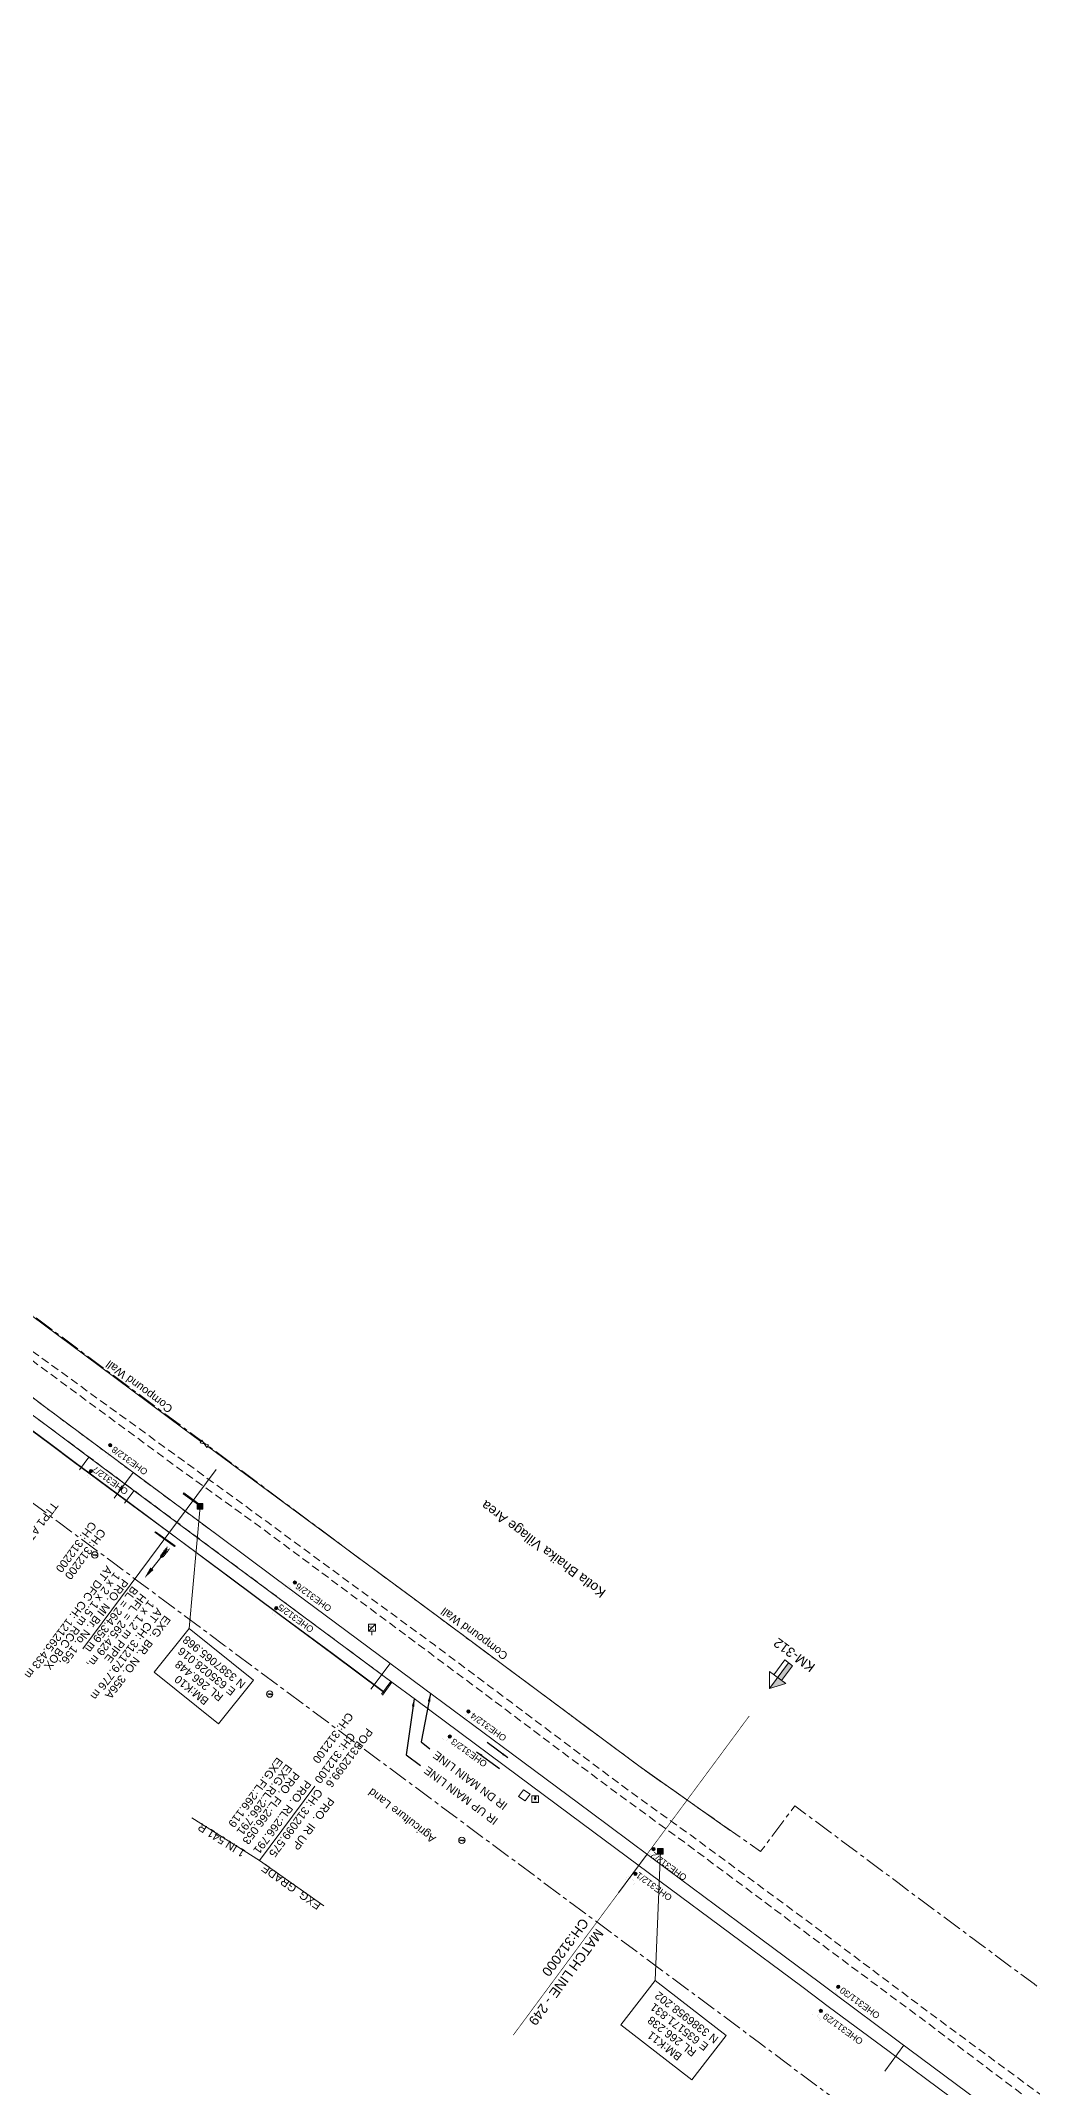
# Model space of a CAD drawing. Header units: metres. Extents: x 628572 to 650094, y 3375792 to 3391117.
# Drawn here: x 634978 to 635288, y 3386885 to 3387524 of the extents above; entities that cross this region are included whole.
import ezdxf
from ezdxf.enums import TextEntityAlignment as Align

# ---------------------------------------------------------------- set-up
doc = ezdxf.new("R2010")
doc.units = ezdxf.units.M
doc.header["$MEASUREMENT"] = 0
for name, pattern in [('CENTER', [2, 1.25, -0.25, 0.25, -0.25]), ('DASHED', [0.75, 0.5, -0.25]), ('PHANTOM2', [1.25, 0.625, -0.125, 0.125, -0.125, 0.125, -0.125])]:
    doc.linetypes.add(name, pattern=pattern)
for name, color, linetype, lineweight in [('Bench_Mark', 7, 'Continuous', 0), ('BRIDGE DETAILS PLAN', 7, 'Continuous', 0), ('Compound Wall', 251, 'Continuous', 0), ('Culvert Parapet', 7, 'Continuous', 0), ('DFCC BOUNDARY', 6, 'CENTER', 0), ('Electric Pole', 251, 'Continuous', 0), ('Existing Chainage', 7, 'Continuous', 0), ('Existing IR Track', 143, 'Continuous', 0), ('Existing Railway Boundary', 7, 'CENTER', 0), ('flow direction', 7, 'Continuous', 0), ('Gate', 251, 'Continuous', 0), ('GIDN', 8, 'Continuous', 0), ('Grade Indicator', 8, 'Continuous', 0), ('KM STONE', 7, 'Continuous', 0), ('MATCH LINE', 7, 'Continuous', 0), ('OHE MAST', 8, 'Continuous', 0), ('PROPOSED DFCC TOE LINE', 239, 'Continuous', 0), ('PROPOSED DFCC TOE SLOPES', 239, 'Continuous', 0), ('PROPOSED FORMATION LINE - PLAN', 187, 'Continuous', 0), ('River Text', 5, 'Continuous', 0), ('Side Details', 251, 'Continuous', 0), ('Subroad Edge', 34, 'Continuous', 0), ('Text', 251, 'Continuous', 0), ('TOPOSTYLEREMARK', 251, 'Continuous', 0), ('Trolley Stand', 251, 'Continuous', 0), ('WL', 7, 'Continuous', 0)]:
    doc.layers.add(name, color=color, linetype=linetype, lineweight=lineweight)
for name, color, linetype in [('Cut & Conn', 190, 'Continuous'), ('Cut & Conn curves up', 192, 'Continuous'), ('cut conn grades dn', 192, 'Continuous'), ('cut conn grades up', 192, 'Continuous'), ('IR PROPOSALS', 190, 'Continuous')]:
    doc.layers.add(name, color=color, linetype=linetype)
doc.styles.add('CUT-FILL', font='cut-fill.shx', dxfattribs={"height": 2})
doc.styles.get("Standard").update_dxf_attribs({"font": 'arial.ttf'})
doc.styles.add('Style-Arial', font='arial.ttf')
doc.dimstyles.new('ISO-25', dxfattribs={"dimtxt": 2.5, "dimasz": 2.5, "dimexe": 1.25, "dimexo": 0.625, "dimtad": 1, "dimtxsty": 'Standard', "dimcen": 2.5, "dimadec": 0, "dimazin": 0, "dimtfac": 1, "dimtmove": 0, "dimatfit": 3, "dimfxl": 1, "dimarcsym": 0})

# ---------------------------------------------------------------- blocks, each defined once
blk = doc.blocks.new('GT')
at = {"layer": 'Gate'}
for p, q in [((-0.5, -0.5), (-0.5, 0.5)), ((-0.5, 0.5), (0.5, -0.5)), ((0.5, 0.5), (0.5, -0.5))]:
    blk.add_line(p, q, dxfattribs=at)
at = {"layer": 'Gate', "flags": 128}
blk.add_lwpolyline([(0.5, 0.5), (-0.5, -0.5)], dxfattribs=at)
blk = doc.blocks.new('EP')
blk.add_hatch(color=8).paths.add_polyline_path([(0.31, -0.24), (0.31, 0), (-0.31, -0.19), (-0.31, 0.07), (-0.93, -0.01), (-0.21, 0.16), (-0.21, -0.05), (0.43, 0.15), (0.41, -0.1), (0.94, -0.01)])
at = {"color": 8}
for p, q in [((-0.93, -0.01), (-0.21, 0.16)), ((-0.31, 0.07), (-0.93, -0.01)), ((-0.31, -0.19), (-0.31, 0.07)), ((0.31, 0), (-0.31, -0.19)), ((-0.21, 0.16), (-0.21, -0.05)), ((-0.21, -0.05), (0.43, 0.15)), ((0.31, -0.24), (0.31, 0)), ((0.43, 0.15), (0.41, -0.1)), ((0.94, -0.01), (0.31, -0.24)), ((0.41, -0.1), (0.94, -0.01))]:
    blk.add_line(p, q, dxfattribs=at)
blk.add_circle((0, 0), 1, dxfattribs=at)
blk = doc.blocks.new('3200D')
at = {"layer": 'GIDN'}
blk.add_hatch(color=256, dxfattribs=at).paths.add_polyline_path([(0, 0), (-0.31, 0.52), (-0.16, 0.52), (-0.16, 1.15), (0.14, 1.15), (0.14, 0.52), (0.29, 0.52)])
for p, q in [((1.05, 1.27), (-1.07, 1.27)), ((-1.07, 1.27), (-1.07, -0.85)), ((1.05, -0.85), (1.05, 1.27)), ((-1.07, -0.85), (1.05, -0.85))]:
    blk.add_line(p, q, dxfattribs=at)
at = {"layer": 'GIDN', "flags": 128}
for points in [[(-0.31, 0.52), (0, 0), (0.29, 0.52)], [(-0.31, 0.52), (-0.16, 0.52)], [(-0.16, 0.52), (-0.16, 1.15), (0.14, 1.15), (0.14, 0.52)], [(0.14, 0.52), (0.29, 0.52)]]:
    blk.add_lwpolyline(points, dxfattribs=at)
at = {"layer": 'GIDN', "insert": (-0.92, -0.86), "char_height": 0.5, "attachment_point": 7, "line_spacing_factor": 0.6, "style": 'CUT-FILL'}
blk.add_mtext('3200', dxfattribs=at)
blk = doc.blocks.new('WL')
at = {"layer": 'WL'}
for p, q in [((1.07, 3.42), (-1.06, 3.42)), ((-1.06, 3.42), (-1.06, 1.29)), ((-1.06, 1.29), (1.07, 1.29)), ((0, 1.29), (0, 0)), ((1.07, 1.29), (1.07, 3.42))]:
    blk.add_line(p, q, dxfattribs=at)
at = {"layer": 'WL', "flags": 128}
blk.add_lwpolyline([(-1.06, 1.29), (1.07, 3.42)], dxfattribs=at)
at = {"layer": 'WL', "char_height": 0.739, "attachment_point": 7, "rotation": 180, "line_spacing_factor": 0.6, "style": 'CUT-FILL'}
for s, insert in [('W', (-0.02, 2.94)), ('L', (0.5, 1.93))]:
    blk.add_mtext(s, dxfattribs=dict(at, insert=insert))
blk = doc.blocks.new('BM')
blk.add_hatch(color=256).paths.add_polyline_path([(-0.88, -0.88), (-0.88, 0.88), (0.88, 0.88), (0.88, -0.88)])
for p, q in [((0.88, 0.88), (-0.88, 0.88)), ((-0.88, 0.88), (-0.88, -0.88)), ((0.88, -0.88), (0.88, 0.88)), ((-0.88, -0.88), (0.88, -0.88))]:
    blk.add_line(p, q)
blk = doc.blocks.new('OHE MAST')
h = blk.add_hatch(color=256)
edge = h.paths.add_edge_path()
edge.add_arc((0, 0), 0.514, 0, 360)
at = {"const_width": 0.01, "flags": 128}
for points in [[(1.5, 3.5), (1.5, 2), (-1.5, 2), (-1.5, 3.5)], [(0, 2), (0, 0)]]:
    blk.add_lwpolyline(points, dxfattribs=at)
blk.add_circle((0, 0), 0.514)
blk = doc.blocks.new('KM POST PLAN')
h = blk.add_hatch(color=256)
h.paths.add_polyline_path([(-6.3, -8.5), (0, 0), (0, -8.5), (-3, -8.5)], flags=16)
h.paths.add_polyline_path([(-3, -20), (-3, -8.5), (0, -8.5), (0, -20)], flags=16)
at = {"flags": 128}
for points in [[(0, 0), (-6.3, -8.5), (6.3, -8.5)], [(0, 0), (0, -20)], [(0, 0), (6.3, -8.5)], [(3, -8.5), (3, -20), (-3, -20), (-3, -8.5)]]:
    blk.add_lwpolyline(points, dxfattribs=at)
blk = doc.blocks.new('River A')
at = {"layer": 'River Text'}
for p, q in [((0, 0), (-3.6, 7.5, -1499.5)), ((0.1, 6), (-3.5, 13.6, -1499.5)), ((0.1, 3.3), (-3.5, 10.8, -1499.5)), ((0.2, 9.9), (-3.4, 17.4, -1499.5)), ((0.3, 12.9), (-3.3, 20.5, -1499.5)), ((0.4, 16.4), (-3.2, 24, -1499.5)), ((0.5, 20.3), (-3.1, 27.8, -1499.5)), ((0.5, 22.3), (0, 0)), ((0, 0), (4, 7.4, -1499.5)), ((0.1, 6), (4.1, 13.4, -1499.5)), ((0.1, 3.3), (4.1, 10.7, -1499.5)), ((0.2, 9.9), (4.2, 17.2, -1499.5)), ((0.3, 12.9), (4.3, 20.3, -1499.5)), ((0.4, 16.4), (4.4, 23.8, -1499.5)), ((0.5, 20.3), (4.5, 27.7, -1499.5))]:
    blk.add_line(p, q, dxfattribs=at)
at = {"layer": 'River Text', "flags": 128}
blk.add_lwpolyline([(-0.7, -27.7), (0.5, 22.3)], dxfattribs=at)
at = {"layer": 'River Text', "extrusion": (0, 0, -1)}
blk.add_solid([(-3.5, -27.8), (1.3, -52.7), (4.8, -27.6)], dxfattribs=at)

msp = doc.modelspace()

# ---------------------------------------------------------------- linework, layer by layer
at = {"layer": 'BRIDGE DETAILS PLAN', "flags": 128}
msp.add_lwpolyline([(634991.3488, 3387021.4244), (635032.9979, 3387077.477)], dxfattribs=at)
at = {"layer": 'Compound Wall', "flags": 128}
for points in [[(634883.1418, 3387194.1912), (634901.2338, 3387180.6478), (634911.2799, 3387173.1837), (634958.1439, 3387138.3104), (634996.4442, 3387109.8417), (635022.6032, 3387090.4431), (635028.286, 3387086.2372)], [(635030.3443, 3387084.8232), (635080.2202, 3387047.8694), (635094.9366, 3387037.0388), (635165.0567, 3386984.8666), (635193.6715, 3386964.7358)]]:
    msp.add_lwpolyline(points, dxfattribs=at)
at = {"layer": 'Culvert Parapet', "flags": 128}
for points in [[(635022.7606, 3387069.8951), (635028.6334, 3387065.571), (635028.8395, 3387065.8479), (635022.9667, 3387070.172), (635022.7606, 3387069.8951)], [(635013.8584, 3387057.8777), (635014.0585, 3387058.0616), (635020.1822, 3387053.6204), (635019.9821, 3387053.4365), (635013.8584, 3387057.8777)]]:
    msp.add_lwpolyline(points, close=True, dxfattribs=at)
at = {"layer": 'Cut & Conn', "linetype": 'Continuous', "lineweight": 0, "flags": 128}
for points in [[(635004.3775, 3387066.9219), (635007.3601, 3387070.9349)], [(635084.6378, 3387007.2705), (635087.6204, 3387011.2835)]]:
    msp.add_lwpolyline(points, dxfattribs=at)
at = {"layer": 'Cut & Conn curves up', "lineweight": 0, "flags": 128}
for points in [[(634993.2942, 3387081.389), (634990.3116, 3387077.376)], [(635087.9612, 3387011.0302), (635084.9786, 3387007.0172)]]:
    msp.add_lwpolyline(points, dxfattribs=at)
at = {"layer": 'cut conn grades dn', "color": 7, "linetype": 'Continuous', "lineweight": 0, "flags": 128}
msp.add_lwpolyline([(635066.6295, 3386941.147), (635046.5709, 3386955.3399)], dxfattribs=at)
at = {"layer": 'cut conn grades up', "linetype": 'Continuous', "lineweight": 0}
msp.add_line((635063.8206, 3386978.5491), (635046.5709, 3386955.3399), dxfattribs=at)
msp.add_lwpolyline([(635046.5709, 3386955.3399), (635025.4339, 3386968.69)], dxfattribs=at)
at = {"layer": 'DFCC BOUNDARY', "ltscale": 5, "flags": 128}
for points in [[(635166.3676, 3386983.9444), (635162.2853, 3386986.9793), (635137.8989, 3387005.1094), (635110.1983, 3387025.6612), (635102.8574, 3387031.1077), (635082.4735, 3387046.2311), (635063.814, 3387060.1242), (635045.0666, 3387074.0827), (635028.5356, 3387086.3559), (635012.1507, 3387098.5208), (634990.3012, 3387114.7805), (634968.7072, 3387130.8502), (634949.3653, 3387145.2131), (634930.3579, 3387159.3276), (634915.38, 3387170.341), (634900.9372, 3387180.9602), (634895.8941, 3387184.645), (634870.4486, 3387203.2496), (634857.4522, 3387212.5523), (634845.9781, 3387220.7655), (634852.9689, 3387230.5188), (634851.7702, 3387231.3769), (634840.0815, 3387239.6018), (634827.9585, 3387248.125), (634814.0205, 3387257.7223), (634803.5356, 3387264.9418), (634787.5274, 3387275.8166), (634782.1382, 3387279.401), (634695.794, 3387338.296), (634676.684, 3387350.8601), (634657.6593, 3387363.3683), (634638.8113, 3387375.784), (634619.9944, 3387388.1792), (634602.2121, 3387399.8875), (634584.5112, 3387411.5423), (634561.0985, 3387426.9659), (634537.8011, 3387442.3136), (634513.2932, 3387458.4319), (634488.7608, 3387474.5662), (634463.87, 3387490.9307), (634439.0567, 3387507.2442), (634429.4889, 3387513.4105)], [(636584.3346, 3385988.4431), (636568.0107, 3385966.4571), (636550.348, 3385979.5622), (636531.0292, 3385993.896), (636512.8723, 3386007.4061), (636494.6223, 3386020.9855), (636478.6223, 3386032.853), (636462.6421, 3386044.7059), (636445.6824, 3386057.2864), (636428.7231, 3386069.8668), (636412.8636, 3386081.6666), (636396.9152, 3386093.5326), (636381.1027, 3386105.2279), (636365.4251, 3386116.8234), (636349.468, 3386128.6377), (636333.5586, 3386140.4168), (636317.7135, 3386152.2062), (636301.7194, 3386164.1064), (636285.757, 3386175.9393), (636269.6961, 3386187.8452), (636253.6842, 3386199.7353), (636237.5515, 3386211.7151), (636221.8027, 3386223.4057), (636206.045, 3386235.1031), (636187.1562, 3386249.1232), (636153.4881, 3386274.1306), (636138.7328, 3386285.1), (636122.4567, 3386297.1865), (636106.2444, 3386309.2256), (636090.1404, 3386321.1956), (636074.02, 3386333.1779), (636058.4676, 3386344.7368), (636042.9008, 3386356.3065), (636027.1935, 3386367.996), (636011.4859, 3386379.6858), (635996.0724, 3386391.1487), (635980.6527, 3386402.6163), (635964.4153, 3386414.6783), (635948.2342, 3386426.6986), (635932.527, 3386438.3503), (635916.9531, 3386449.9031), (635901.016, 3386461.7314), (635885.0988, 3386473.545), (635868.6437, 3386485.7318), (635852.2039, 3386497.9073), (635836.2418, 3386509.7593), (635820.2555, 3386521.6293), (635804.3184, 3386533.4839), (635788.3915, 3386545.331), (635772.3503, 3386557.2825), (635756.4819, 3386569.1055), (635740.306, 3386581.4522), (635723.7188, 3386594.113), (635707.6822, 3386606.0614), (635691.8325, 3386617.8706), (635675.9781, 3386629.6842), (635660.1262, 3386641.4958), (635645.6001, 3386652.358), (635630.6778, 3386663.5162), (635598.6519, 3386686.4914), (635582.8578, 3386698.2424), (635566.9601, 3386710.0712), (635557.3662, 3386717.1988), (635547.9622, 3386724.1854), (635532.785, 3386735.4635), (635517.7932, 3386746.6037), (635500.8991, 3386759.1164), (635484.3671, 3386771.3608), (635466.5716, 3386784.5844), (635449.1882, 3386797.502), (635429.837, 3386811.8874), (635410.9084, 3386825.9586), (635391.7177, 3386840.208), (635372.7074, 3386854.3233), (635352.4172, 3386869.3652), (635332.1246, 3386884.409), (635310.3164, 3386900.6009), (635288.5511, 3386916.761), (635271.53, 3386929.3977), (635269.479, 3386930.9204), (635250.6155, 3386944.9254), (635245.9876, 3386948.4016), (635242.5047, 3386951.065), (635220.0962, 3386967.6999), (635213.776, 3386972.3916), (635203.1346, 3386958.0783), (635166.3676, 3386983.9444)]]:
    msp.add_lwpolyline(points, dxfattribs=at)
at = {"layer": 'Existing Chainage', "color": 7, "linetype": 'Continuous', "lineweight": 13, "flags": 128}
for points in [[(635001.1388, 3387068.5188), (635007.1027, 3387076.5459)], [(635081.3992, 3387008.8728), (635087.3655, 3387016.8979)], [(635158.6969, 3386945.2215), (635167.6392, 3386957.2646)], [(635241.8958, 3386889.5379), (635247.8621, 3386897.563)]]:
    msp.add_lwpolyline(points, dxfattribs=at)
at = {"layer": 'Existing IR Track', "color": 88, "linetype": 'DASHED', "lineweight": 0, "ltscale": 5, "flags": 128}
for points in [[(635033.6324, 3387056.8351), (635016.1047, 3387069.8576), (635000.4221, 3387081.5093), (634977.853, 3387098.3044), (634956.509, 3387114.1886), (634936.9742, 3387128.7787), (634918.7092, 3387142.4187), (634903.1021, 3387153.8837), (634889.3622, 3387163.9768), (634873.3274, 3387175.6861), (634858.0346, 3387186.8659), (634845.4102, 3387195.9146), (634832.6189, 3387205.0823), (634821.2747, 3387213.0269), (634810.9623, 3387220.2486), (634795.5109, 3387230.9429), (634785.8144, 3387237.654), (634769.305, 3387248.8336), (634756.9834, 3387257.0695), (634744.5445, 3387265.3837), (634732.4494, 3387273.3686), (634720.8792, 3387281.0073), (634698.6833, 3387295.8905), (634677.2582, 3387310.2564), (634658.2284, 3387322.7892), (634638.6345, 3387335.6934), (634620.3232, 3387347.7243), (634601.4723, 3387360.1099), (634583.7346, 3387371.8264), (634565.4496, 3387383.9044), (634542.6217, 3387398.9249), (634519.3207, 3387414.224), (634494.8167, 3387430.3383), (634457.6896, 3387454.7554), (634445.403, 3387462.844), (634420.6217, 3387479.1582), (634404.8695, 3387489.3178), (634389.4859, 3387499.2391), (634363.0423, 3387516.6266), (634336.5686, 3387534.0346), (634334.7941, 3387535.1979), (634320.8955, 3387544.3091), (634305.3904, 3387554.4735), (634289.6947, 3387564.7784), (634274.336, 3387574.8622), (634257.2256, 3387586.0902), (634240.2605, 3387597.2228), (634224.0643, 3387607.8831), (634207.7318, 3387618.6331), (634191.9155, 3387629.0235), (634175.7777, 3387639.6251), (634159.9818, 3387650.0373), (634144.0429, 3387660.5437), (634127.2002, 3387671.5717), (634110.4278, 3387682.5535), (634093.0394, 3387693.9961), (634075.7775, 3387705.3556), (634059.6185, 3387715.9739), (634043.3998, 3387726.6268), (634026.3887, 3387737.7925), (634009.4496, 3387748.9108), (633994.1067, 3387758.9889), (633963.6334, 3387779.0274), (633948.2402, 3387789.1608), (633933.3808, 3387798.9565), (633918.6965, 3387808.6367), (633900.5532, 3387820.5907), (633882.5642, 3387832.4427), (633866.1188, 3387843.185), (633849.6382, 3387853.9503), (633834.5246, 3387863.8609), (633819.2402, 3387873.8835), (633803.3494, 3387884.338), (633787.157, 3387894.9909), (633784.0186, 3387897.0494)], [(635087.9613, 3387011.0302), (635067.5604, 3387026.1663), (635048.8839, 3387040.072), (635030.1502, 3387054.0202), (635013.6329, 3387066.2834), (634997.2368, 3387078.4565), (634975.3762, 3387094.7245), (634953.7924, 3387110.7866), (634934.4608, 3387125.1418), (634915.5006, 3387139.2213), (634900.57, 3387150.1999), (634886.1579, 3387160.7965), (634870.8069, 3387172.0129), (634855.7927, 3387182.9957), (634842.901, 3387192.2235), (634830.3557, 3387201.2033), (634818.7891, 3387209.3423), (634806.826, 3387217.7532), (634793.0369, 3387227.2479), (634782.648, 3387234.4014), (634766.8859, 3387245.1089), (634754.516, 3387253.3362), (634742.2693, 3387261.4812), (634735.3247, 3387266.0849)]]:
    msp.add_lwpolyline(points, dxfattribs=at)
at = {"layer": 'Existing IR Track', "flags": 128}
for points in [[(635286.547, 3386868.8359), (635264.3664, 3386885.2928), (635245.7159, 3386899.1587), (635226.4226, 3386913.5026), (635221.4002, 3386917.2537), (635196.3252, 3386935.9217), (635174.4823, 3386952.1833), (635149.8365, 3386970.4836), (635125.5649, 3386988.5057), (635097.7739, 3387009.1597), (635070.2882, 3387029.5941), (635051.3632, 3387043.6582), (635033.6323, 3387056.8349)], [(635262.3217, 3386881.4337), (635243.2508, 3386895.5922), (635224.2879, 3386909.6709), (635219.4101, 3386913.335), (635216.026, 3386915.9228), (635193.8696, 3386932.3705), (635171.6442, 3386948.8694), (635147.3695, 3386966.9164), (635122.9831, 3386985.0465), (635095.3022, 3387005.5837), (635087.9613, 3387011.0302)]]:
    msp.add_lwpolyline(points, dxfattribs=at)
at = {"layer": 'Existing Railway Boundary', "ltscale": 5, "flags": 128}
msp.add_lwpolyline([(631983.38, 3389039.032), (631997.7807, 3389029.4226), (631998.0481, 3389028.4172), (632017.689, 3389013.381), (632054.7643, 3388986.9088), (632106.6339, 3388955.856), (632154.9467, 3388925.0992), (632230.8669, 3388875.9972), (632261.2753, 3388857.0709), (632290.5359, 3388840.2738), (632385.6616, 3388776.6365), (632400.5735, 3388766.5357), (632397.5375, 3388762.1235), (632395.5364, 3388759.1088), (632389.2973, 3388750.367), (632386.7075, 3388746.9674), (632380.0799, 3388739.4039), (632361.8258, 3388715.063), (632365.1364, 3388712.5802), (632373.8273, 3388706.8724), (632388.4278, 3388697.2834), (632403.5607, 3388687.3436), (632418.7904, 3388677.3402), (632434.5002, 3388667.0345), (632450.2517, 3388656.7014), (632466.7864, 3388645.8571), (632483.3195, 3388635.0137), (632501.7611, 3388622.9148), (632520.2525, 3388610.7831), (632536.8197, 3388599.9238), (632553.3588, 3388589.0829), (632565.8495, 3388580.885), (632578.4671, 3388572.604), (632596.9196, 3388560.5289), (632615.4939, 3388548.3741), (632635.6038, 3388535.295), (632652.8405, 3388523.9973), (632669.9946, 3388512.743), (632686.4084, 3388501.9869), (632696.8068, 3388495.1588), (632732.8678, 3388550.0585), (632815.552, 3388494.313), (632865.8266, 3388462.6693), (632954.7858, 3388408.1832), (633025.1519, 3388369.9037), (633056.7277, 3388353.8904), (633065.1399, 3388349.0145), (633088.5914, 3388328.9973), (633152.5885, 3388273.22), (633202.5468, 3388242.3953), (633264.4413, 3388204.6969), (633318.529, 3388171.7998), (633353.1394, 3388148.7029), (633406.9301, 3388112.3266), (633420.502, 3388103.4378), (633436.8123, 3388092.7008), (633466.2362, 3388073.356), (633479.8402, 3388064.4269), (633497.3225, 3388052.9837), (633514.7073, 3388041.6043), (633531.7969, 3388030.3277), (633546.129, 3388020.9518), (633562.4852, 3388010.2117), (633576.5949, 3388000.9466), (633594.4174, 3387989.2137), (633606.8568, 3387981.0241), (633607.7091, 3387982.3188), (633610.8424, 3387980.256), (633626.8506, 3387969.7582), (633642.9494, 3387959.201), (633660.1619, 3387947.8844), (633677.4438, 3387936.5221), (633693.0899, 3387926.2037), (633708.7685, 3387915.8637), (633726.0343, 3387904.4973), (633743.3468, 3387893.1002), (633758.2779, 3387883.3197), (633773.1647, 3387873.5681), (633789.2894, 3387862.9617), (633805.4356, 3387852.3412), (633820.4764, 3387842.4668), (633835.4704, 3387832.6232), (633852.0416, 3387821.7432), (633886.4734, 3387799.1411), (633904.4207, 3387787.3621), (633919.3393, 3387777.5707), (633934.3023, 3387767.7502), (633949.6629, 3387757.6969), (633964.9235, 3387747.7091), (633980.0551, 3387737.7098), (633995.2041, 3387727.6988), (634012.3387, 3387716.4289), (634029.3333, 3387705.2512), (634045.5362, 3387694.5849), (634061.6293, 3387683.9862), (634078.9907, 3387672.5929), (634096.3149, 3387661.224), (634113.1506, 3387650.1721), (634130.0059, 3387639.1072), (634145.8823, 3387628.6414), (634161.8963, 3387618.085), (634177.8703, 3387607.6107), (634193.7633, 3387597.1895), (634209.9993, 3387586.506), (634226.097, 3387575.9134), (634243.1652, 3387564.6955), (634260.1615, 3387553.5249), (634275.6177, 3387543.3646), (634291.1318, 3387533.1662), (634296.8083, 3387529.4449), (634291.9143, 3387522.0113), (634301.9583, 3387515.4268), (634317.7028, 3387505.1053), (634344.1271, 3387487.7818), (634370.6963, 3387470.3636), (634386.1901, 3387460.3813), (634401.9429, 3387450.229), (634426.4972, 3387434.0857), (634451.3792, 3387417.727), (634475.9114, 3387401.5928), (634500.3759, 3387385.5031), (634523.6732, 3387370.1555), (634547.0997, 3387354.7227), (634564.8006, 3387343.068), (634582.571, 3387331.3674), (634601.3879, 3387318.9723), (634620.2858, 3387306.5238), (634639.3106, 3387294.0156), (634658.1243, 3387281.6461), (634679.4814, 3387267.2836), (634702.026, 3387254.0413), (634712.9167, 3387246.4104), (634726.0042, 3387238.4627), (634737.8854, 3387230.0656), (634750.9438, 3387221.7267), (634764.9008, 3387212.4131), (634775.612, 3387204.6159), (634789.3703, 3387195.959), (634801.4607, 3387188.869), (634814.7172, 3387180.8194), (634815.4987, 3387180.2694), (634827.9598, 3387171.3498), (634840.5994, 3387164.128), (634854.2176, 3387155.5292), (634871.8787, 3387143.9515), (634877.6173, 3387139.7695), (634887.5373, 3387132.4757), (634902.4262, 3387121.5277), (634921.3448, 3387107.4791), (634940.6674, 3387093.1306), (634962.2421, 3387077.0753), (634984.1126, 3387060.8), (635000.5185, 3387048.6195), (635017.0238, 3387036.3652), (635035.7455, 3387022.426), (635054.4369, 3387008.5092), (635082.1937, 3386987.9155), (635109.8573, 3386967.3911), (635134.2436, 3386949.2611), (635158.5309, 3386931.2047), (635180.7563, 3386914.7058), (635202.7867, 3386898.3516), (635206.1213, 3386895.8016), (635211.1242, 3386892.0437), (635230.1367, 3386877.9281), (635249.207, 3386863.7701), (635270.9723, 3386847.61), (635292.819, 3386831.3895), (635313.1117, 3386816.3456), (635333.3618, 3386801.3334), (635352.372, 3386787.2182), (635371.5331, 3386772.9909), (635390.4616, 3386758.9197), (635409.8226, 3386744.527), (635427.2062, 3386731.6093), (635445.0434, 3386718.3546), (635461.6171, 3386706.0794), (635478.4695, 3386693.5976), (635493.4196, 3386682.4884), (635508.6023, 3386671.2062), (635518.0063, 3386664.2196), (635527.5618, 3386657.1206), (635543.461, 3386645.2907), (635559.7145, 3386633.1978), (635591.676, 3386610.2688), (635606.0755, 3386599.5015), (635620.6466, 3386588.6057), (635636.5434, 3386576.7606), (635652.3995, 3386564.9458), (635668.2493, 3386553.1365), (635683.9787, 3386541.4169), (635700.2614, 3386528.9886), (635716.7419, 3386516.4094), (635732.9183, 3386504.3569), (635749.0007, 3386492.3748), (635764.9276, 3386480.5277), (635780.91, 3386468.6394), (635796.8963, 3386456.7694), (635812.8908, 3386444.8934), (635829.3631, 3386432.6938), (635845.7912, 3386420.527), (635861.6814, 3386408.7334), (635877.6317, 3386396.8953), (635893.2055, 3386385.3425), (635908.8769, 3386373.7174), (635925.058, 3386361.6972), (635941.2668, 3386349.6564), (635956.6865, 3386338.1889), (635972.0823, 3386326.7391), (635987.7899, 3386315.0493), (636003.5308, 3386303.3347), (636019.0977, 3386291.765), (636034.6476, 3386280.2079), (636050.7681, 3386268.2256), (636066.8961, 3386256.2378), (636083.1084, 3386244.1987), (636099.3561, 3386232.1333), (636114.134, 3386221.1471), (636147.8198, 3386196.1265), (636166.7058, 3386182.1085), (636182.4635, 3386170.4111), (636198.2037, 3386158.7268), (636214.3364, 3386146.7471), (636230.3919, 3386134.8247), (636230.9614, 3386134.4025), (636228.154, 3386130.995), (636300.9317, 3386076.4069), (636382.1931, 3386014.4435), (636463.0816, 3385952.0584), (636544.2755, 3385889.3268), (636568.8921, 3385871.1182), (636613.4471, 3385839.7025), (636628.0709, 3385853.6506), (636650.5128, 3385835.4717), (636693.9069, 3385800.1065), (636686.7095, 3385790.4003), (636696.0629, 3385782.3378), (636710.473, 3385769.9165), (636766.0138, 3385726.4206), (636849.4668, 3385668.9836), (636931.64, 3385608.8479), (637013.8419, 3385548.1951), (637096.6082, 3385488.6336), (637121.9489, 3385470.2058), (637176.9181, 3385426.1737), (637258.1753, 3385363.4078), (637340.1494, 3385301.7514), (637422.2947, 3385241.0852), (637447.0788, 3385223.2045), (637528.2227, 3385160.8768), (637610.9552, 3385100.7612), (637694.8717, 3385041.953), (637753.3499, 3385002.2846), (637771.5944, 3384989.982), (637771.5944, 3384979.4924), (637852.0915, 3384922.0343), (637935.0162, 3384862.0714), (637993.4351, 3384821.4573), (638019.0158, 3384803.2052), (638102.4107, 3384745.0584), (638178.9785, 3384688.3398), (638237.6603, 3384636.8079), (638344.701, 3384557.2221), (638427.4112, 3384496.8586), (638508.4228, 3384435.5926), (638565.3238, 3384391.9743), (638589.782, 3384373.2765), (638631.8324, 3384337.8543), (638619.2503, 3384320.7689), (638700.6253, 3384258.2275), (638758.2306, 3384210.1286), (638748.4263, 3384194.4881), (638832.9819, 3384135.241), (638898.2751, 3384089.8354), (638910.685, 3384104.7359), (638994.0238, 3384045.8483), (639077.2216, 3383986.384), (639102.1383, 3383968.0886), (639159.8745, 3383926.5901), (639184.8741, 3383908.5552), (639242.6613, 3383867.4991), (639268.1519, 3383849.1332), (639327.9549, 3383811.5106), (639354.2186, 3383795.0507), (639414.5653, 3383756.9689), (639440.0428, 3383739.3736), (639498.3493, 3383699.1058), (639523.8465, 3383681.6785), (639574.9736, 3383646.7331), (639583.1624, 3383652.0276), (639689.1575, 3383571.5368), (639770.3529, 3383510.1038), (639826.8338, 3383467.0843), (639851.6063, 3383448.3401), (639907.8381, 3383405.1303), (639928.7552, 3383389.2727), (639932.4136, 3383385.8226), (639987.4639, 3383341.8457), (640012.7135, 3383323.0928), (640093.1273, 3383262.0565), (640171.8725, 3383196.1592), (640228.3322, 3383153.381), (640311.5957, 3383095.2106), (640394.8641, 3383036.2274), (640477.4145, 3382977.0386), (640559.1827, 3382915.4685), (640665.4567, 3382835.3045), (640720.6935, 3382789.5682), (640744.1896, 3382769.9043), (640801.5333, 3382727.7921), (640884.497, 3382668.355), (640967.4181, 3382609.4811), (641049.3321, 3382547.9775), (641130.842, 3382487.0083), (641212.6929, 3382426.3203), (641295.2397, 3382366.2732), (641377.1032, 3382305.6407), (641458.6913, 3382244.4694), (641539.788, 3382182.3426), (641622.1383, 3382122.0097), (641702.364, 3382062.6427), (641784.5528, 3382001.6936), (641867.0132, 3381941.5198), (641973.939, 3381862.1361), (642047.1447, 3381806.5386), (642111.3474, 3381756.247), (642135.5451, 3381737.1522), (642191.6481, 3381692.8805), (642216.3665, 3381674.0919), (642297.8377, 3381612.4104), (642380.4062, 3381552.4772), (642463.3246, 3381492.4122), (642545.7114, 3381431.7783), (642627.5896, 3381371.9523), (642710.042, 3381311.7191), (642794.2249, 3381254.3826), (642875.8129, 3381193.2771), (642956.3456, 3381130.3141), (643036.4583, 3381067.3443), (643117.185, 3381004.8095), (643172.4593, 3380960.8682), (643197.158, 3380942.1115), (643255.3116, 3380901.5691), (643282.0179, 3380885.9855), (643340.0019, 3380844.3971), (643414.9945, 3380785.1482), (643451.8986, 3380756.7808), (643532.8037, 3380694.4612), (643535.2972, 3380692.6635), (643551.2784, 3380680.8194), (643567.3357, 3380668.919), (643583.0638, 3380657.2952), (643598.7082, 3380645.7333), (643614.3081, 3380634.1892), (643630.1523, 3380622.4653), (643650.0814, 3380608.0318), (643669.585, 3380593.9065), (643682.7179, 3380584.1884), (643695.5222, 3380574.7117), (643709.3225, 3380564.4893), (643722.9637, 3380554.3847), (643737.887, 3380543.3483), (643752.8235, 3380532.3022), (643768.2592, 3380520.8389), (643783.7331, 3380509.3472), (643799.7855, 3380497.4973), (643815.9413, 3380485.5714), (643832.7782, 3380473.1288), (643849.7289, 3380460.6021), (643866.059, 3380448.5159), (643882.3496, 3380436.4589), (643898.3816, 3380424.7148), (643914.2305, 3380413.1048), (643929.3278, 3380401.9147), (643944.4267, 3380390.7231), (643959.7518, 3380379.1349), (643975.3902, 3380367.3097), (643987.907, 3380358.1055), (644000.1603, 3380349.0958), (644017.4569, 3380336.3184), (644034.4669, 3380323.7528), (644046.4455, 3380314.9727), (644249.4258, 3380165.3983), (644621.007, 3379887.6965), (644676.9944, 3379845.4482), (644702.8645, 3379825.9912), (644738.6024, 3379799.4801), (644742.2817, 3379796.7418), (644771.2557, 3379773.8192), (644804.6479, 3379750.2058), (644834.554, 3379728.6172), (644848.5372, 3379718.5093), (644863.2911, 3379707.9396), (644878.1999, 3379697.2589), (644893.8111, 3379686.127), (644909.381, 3379675.0245), (644918.4816, 3379668.5863), (644935.1691, 3379656.7791), (644907.7997, 3379620.3367), (644936.8456, 3379598.666), (644961.4527, 3379618.4234), (645145.9779, 3379481.4776), (645154.4712, 3379493.1591), (645276.7247, 3379402.534), (645270.2115, 3379393.7381), (645468.3754, 3379252.8811), (645478.6859, 3379267.1096), (645498.5589, 3379252.3702), (645510.5872, 3379243.9988), (645510.5872, 3379243.9988), (645531.3517, 3379228.922), (645544.8911, 3379218.91), (645549.0311, 3379215.8257)], dxfattribs=at)
at = {"layer": 'IR PROPOSALS', "linetype": 'Continuous', "lineweight": 0, "flags": 128}
for points in [[(635087.9612, 3387011.0302), (634993.2942, 3387081.389), (634988.2777, 3387085.117), (634983.2605, 3387088.8439), (634978.2416, 3387092.5686), (634973.2202, 3387096.2899), (634968.1955, 3387100.0067), (634963.1667, 3387103.7179), (634958.1329, 3387107.4223), (634953.0932, 3387111.119, 0.01080845), (634829.1139, 3387197.8427), (634823.9132, 3387201.3091), (634818.7072, 3387204.7674), (634813.4966, 3387208.2188), (634808.2821, 3387211.6643), (634803.0646, 3387215.1051), (634797.8447, 3387218.5425), (634792.6233, 3387221.9775), (634787.4011, 3387225.4114), (633756.4784, 3387903.2471)], [(635033.6323, 3387056.8349), (634983.4407, 3387094.1978), (634979.4298, 3387097.1833), (634975.4185, 3387100.168), (634971.4061, 3387103.1514), (634967.392, 3387106.1326), (634963.3759, 3387109.1109), (634959.3571, 3387112.0856), (634955.3351, 3387115.0561), (634951.3093, 3387118.0215, 0.01109127), (634824.2312, 3387207.2202), (634820.0741, 3387209.9985), (634815.9136, 3387212.7716), (634811.7501, 3387215.5402), (634807.5841, 3387218.305), (634803.4162, 3387221.0669), (634799.2468, 3387223.8266), (634795.0763, 3387226.5848), (634790.9054, 3387229.3423), (634735.3247, 3387266.0849)]]:
    msp.add_lwpolyline(points, format="xyb", dxfattribs=at)
at = {"layer": 'MATCH LINE', "linetype": 'PHANTOM2', "ltscale": 15, "const_width": 0.2}
msp.add_lwpolyline([(635199.5928, 3387000.485), (635125.8395, 3386900.7264)], dxfattribs=at)
at = {"layer": 'PROPOSED DFCC TOE LINE', "lineweight": 0, "flags": 128}
msp.add_lwpolyline([(635085.5428, 3387007.7763), (635085.2022, 3387008.0299), (635069.1613, 3387019.9752), (635053.1184, 3387031.9178), (635037.0731, 3387043.8572), (635021.0455, 3387055.8203), (635004.9463, 3387067.6872), (634990.8769, 3387078.1366), (634988.8931, 3387079.6158), (634980.8563, 3387085.6061), (634972.8551, 3387091.5553)], dxfattribs=at)
at = {"layer": 'PROPOSED DFCC TOE SLOPES', "flags": 128}
for points in [[(634981.2497, 3387085.3806), (634981.2174, 3387085.337)], [(634981.2497, 3387085.3806), (634981.2174, 3387085.337)], [(634989.3078, 3387079.4614), (634989.2337, 3387079.3618)], [(634989.3078, 3387079.4614), (634989.2337, 3387079.3618)], [(634997.2963, 3387073.4465), (634997.2592, 3387073.3965)], [(634997.2963, 3387073.4465), (634997.2592, 3387073.3965)], [(635005.0188, 3387067.7847), (635004.9463, 3387067.6872)], [(635005.0188, 3387067.7847), (635004.9463, 3387067.6872)], [(635037.1229, 3387043.9241), (635037.0731, 3387043.8572)], [(635037.1229, 3387043.9241), (635037.0731, 3387043.8572)], [(635037.4637, 3387043.6708), (635037.4138, 3387043.6037)], [(635037.4637, 3387043.6708), (635037.4138, 3387043.6037)], [(635045.4631, 3387037.6698), (635045.4364, 3387037.634)], [(635045.4631, 3387037.6698), (635045.4364, 3387037.634)], [(635053.5157, 3387031.7406), (635053.459, 3387031.6642)], [(635053.5157, 3387031.7406), (635053.459, 3387031.6642)], [(635061.5111, 3387025.7342), (635061.4805, 3387025.693)], [(635061.5111, 3387025.7342), (635061.4805, 3387025.693)], [(635069.5678, 3387019.8103), (635069.5019, 3387019.7216)], [(635069.5678, 3387019.8103), (635069.5019, 3387019.7216)], [(635077.5581, 3387013.7971), (635077.5223, 3387013.7489)], [(635077.5581, 3387013.7971), (635077.5223, 3387013.7489)], [(635085.6199, 3387007.88), (635085.5428, 3387007.7763)], [(635085.6199, 3387007.88), (635085.5428, 3387007.7763)]]:
    msp.add_lwpolyline(points, dxfattribs=at)
at = {"layer": 'PROPOSED FORMATION LINE - PLAN', "lineweight": 0, "flags": 128}
msp.add_lwpolyline([(635085.6199, 3387007.88), (635085.2791, 3387008.1333), (635069.227, 3387020.0636), (635053.1749, 3387031.9939), (635037.1229, 3387043.9241), (635021.0708, 3387055.8544), (635005.0188, 3387067.7847), (634990.9529, 3387078.2388), (634988.9667, 3387079.7149), (634980.9206, 3387085.6926), (634972.9127, 3387091.6332)], dxfattribs=at)
at = {"layer": 'Subroad Edge', "color": 88, "linetype": 'DASHED', "ltscale": 5, "flags": 128}
for points in [[(635577.3006, 3386668.9836), (635569.0905, 3386674.5618), (635546.7503, 3386691.5424), (635515.2227, 3386715.5667), (635493.6367, 3386731.0858), (635454.0459, 3386760.6303), (635415.1977, 3386789.3053), (635374.4453, 3386819.5454), (635336.6987, 3386847.4269), (635298.9245, 3386875.9944), (635254.6454, 3386908.6573), (635218.0845, 3386936.1352), (635181.1846, 3386963.2852), (635160.4623, 3386978.2549), (635125.148, 3387004.7582), (635101.1123, 3387022.7576), (635049.119, 3387060.9955), (635020.3718, 3387081.9653), (634971.5421, 3387117.4145), (634929.6346, 3387149.4032), (634901.359, 3387171.2968), (634905.4909, 3387177.4848)], [(635567.5072, 3386672.1457), (635545.0221, 3386689.2593), (635513.7496, 3386713.4224), (635492.4284, 3386728.6834), (635452.8265, 3386757.8589), (635413.3617, 3386787.2943), (635372.4352, 3386817.3384), (635335.1795, 3386845.0167), (635296.1004, 3386873.8049), (635252.8312, 3386906.3502), (635216.1832, 3386933.5461), (635179.3104, 3386961.0362), (635158.5382, 3386976.1009), (635123.7777, 3387002.2519), (635099.63, 3387020.2584), (635047.8338, 3387058.7451), (635018.8086, 3387079.6671), (634970.3041, 3387115.4232), (634928.0645, 3387147.148), (634897.8526, 3387170.5436)]]:
    msp.add_lwpolyline(points, dxfattribs=at)
at = {"layer": 'TOPOSTYLEREMARK'}
for p, q in [((635028.016, 3387065.968), (635024.64, 3387027.8217)), ((635171.831, 3386958.202), (635170.178, 3386917.8158))]:
    msp.add_line(p, q, dxfattribs=at)
at = {"layer": 'TOPOSTYLEREMARK', "linetype": 'Continuous', "flags": 128}
for points in [[(635044.738, 3387011.6731), (635033.7768, 3386998.0312), (635013.6788, 3387014.1798), (635024.64, 3387027.8217), (635044.738, 3387011.6731)], [(635192.368, 3386900.6175), (635181.6476, 3386886.7855), (635159.4576, 3386903.9838), (635170.178, 3386917.8158), (635192.368, 3386900.6175)]]:
    msp.add_lwpolyline(points, close=True, dxfattribs=at)
at = {"layer": 'Trolley Stand', "flags": 128}
msp.add_lwpolyline([(635127.4528, 3386975.365), (635129.0528, 3386977.4142), (635131.1301, 3386976.0001), (635129.5297, 3386973.9505), (635127.4528, 3386975.365)], close=True, dxfattribs=at)

# ---------------------------------------------------------------- block references
at = {"layer": 'Bench_Mark'}
for p in [(635028.016, 3387065.968), (635171.831, 3386958.202)]:
    msp.add_blockref('BM', p, dxfattribs=at)
at = {"layer": 'Electric Pole'}
for p in [(634995.1047, 3387050.7933), (635049.7513, 3387007.3211), (635109.7957, 3386961.6281)]:
    msp.add_blockref('EP', p, dxfattribs=at)
at = {"layer": 'Gate', "xscale": 2.497208441545822, "zscale": 1.58025581522291, "rotation": 325.9704080755063}
msp.add_blockref('GT', (635029.3152, 3387085.5302), dxfattribs=at)
at = {"layer": 'Grade Indicator'}
msp.add_blockref('3200D', (635132.7342, 3386974.2723), dxfattribs=at)
at = {"layer": 'KM STONE'}
ref = msp.add_blockref('KM POST PLAN', (635205.9209, 3387009.0444), dxfattribs=dict(at, xscale=0.4999999999999998, yscale=0.4999999999999998, zscale=0.4999999999999998, rotation=143.5234969409069))
ref.add_attrib('KM-POST', 'KM-312', dxfattribs={"layer": '0', "height": 3, "rotation": 143.523497, "style": 'Style-Arial'}).set_placement((635213.6493, 3387019.4977), align=Align.MIDDLE_CENTER)
at = {"layer": 'OHE MAST', "color": 2, "rotation": 143.3908318566117}
for p in [(634999.9254, 3387085.0729), (634993.8873, 3387077.001), (635057.6473, 3387042.158), (635051.7762, 3387034.2071), (635111.8425, 3387001.885), (635106.0234, 3386994.0541), (635169.6803, 3386958.8742), (635164.0073, 3386951.1261), (635227.3701, 3386915.8564), (635221.9612, 3386908.3022)]:
    msp.add_blockref('OHE MAST', p, dxfattribs=at)
at = {"layer": 'River Text', "xscale": 0.1499234070063734, "yscale": 0.1499234070063734, "zscale": 0.1499234070063734, "rotation": 323.0462313080645}
msp.add_blockref('River A', (635015.5523, 3387049.7565), dxfattribs=at)
at = {"layer": 'WL'}
msp.add_blockref('WL', (635081.6888, 3387025.7076), dxfattribs=at)

# ---------------------------------------------------------------- texts
at = {"layer": 'BRIDGE DETAILS PLAN', "color": 10}
for s, p in [('AT DFC CH: 121265.433 m', (634998.8141, 3387047.5986)), ('1 x 2 x 1.5 m RCC BOX', (635001.2876, 3387045.5957)), ('PRO. MI Br. No. 156,', (635003.7612, 3387043.5929))]:
    msp.add_text(s, height=2.5, rotation=233, dxfattribs=at).set_placement(p)
at = {"layer": 'BRIDGE DETAILS PLAN'}
for s, p in [('BL = 264.359 m', (635006.8701, 3387041.2434)), ('HFL = 265.429 m, ', (635009.4112, 3387039.0442)), ('1 x 1.2 m PIPE ', (635011.9522, 3387036.845)), ('AT CH: 312179.776 m', (635014.4933, 3387034.4766)), ('EXG. BR. NO. 356A', (635017.0343, 3387032.1082))]:
    msp.add_text(s, height=2.5, rotation=233, dxfattribs=at).set_placement(p)
at = {"layer": 'Cut & Conn', "linetype": 'Continuous', "lineweight": 0, "char_height": 2.5, "attachment_point": 4, "rotation": 233.3793973, "line_spacing_factor": 0.6, "style": 'Style-Arial'}
for s, insert in [('CH: 312200', (634997.6995, 3387058.5248)), ('CH: 312100', (635075.6901, 3386994.8148))]:
    msp.add_mtext(s, dxfattribs=dict(at, insert=insert))
at = {"layer": 'Cut & Conn curves up', "lineweight": 0, "char_height": 2.5, "attachment_point": 4, "rotation": 233.3793973, "line_spacing_factor": 0.6, "style": 'Style-Arial'}
for s, insert in [('TTP1 AT CH:312217.5', (634982.8618, 3387066.9115)), ('POB312099.6', (635081.1426, 3386996.1825))]:
    msp.add_mtext(s, dxfattribs=dict(at, insert=insert))
at = {"layer": 'cut conn grades dn', "color": 7, "lineweight": 13, "insert": (635066.0846, 3386941.8197), "char_height": 2.5, "attachment_point": 7, "rotation": 144.7178095, "line_spacing_factor": 0.84, "style": 'Style-Arial'}
msp.add_mtext('EXG. GRADE', dxfattribs=at)
at = {"layer": 'cut conn grades up', "color": 7, "style": 'Style-Arial'}
for s, p in [('EXG.FL:266.119', (635052.0906, 3386987.7524)), ('EXG.RL:266.791', (635054.9657, 3386985.6547))]:
    msp.add_text(s, height=2.5, rotation=233.5358248, dxfattribs=at).set_placement(p)
at = {"layer": 'cut conn grades up', "linetype": 'Continuous', "lineweight": 0, "insert": (635063.7078, 3386978.5855), "char_height": 2.5, "width": 28.197495, "attachment_point": 4, "rotation": 233.3793973, "line_spacing_factor": 1.08, "style": 'Style-Arial'}
msp.add_mtext('PRO.^IIR UP \\PCH: 312099.575\\PPRO. RL:266.791\\PPRO. FL:266.053', dxfattribs=at)
at = {"layer": 'cut conn grades up', "linetype": 'Continuous', "lineweight": 0, "insert": (635042.441, 3386958.3102), "char_height": 2.5, "attachment_point": 7, "rotation": 147.723579, "line_spacing_factor": 0.84, "style": 'Style-Arial'}
msp.add_mtext('1 IN 541 R', dxfattribs=at)
at = {"layer": 'Existing Chainage', "color": 7, "lineweight": 0, "attachment_point": 4, "line_spacing_factor": 0.6, "style": 'Style-Arial'}
for s, insert, char_height, rotation in [('CH: 312200', (634994.8406, 3387060.7403), 2.5, 233.3887778), ('CH: 312100', (635075.0984, 3387001.0963), 2.5, 233.3707666), ('CH:312000', (635148.432, 3386936.6929), 3, 233.4051285)]:
    msp.add_mtext(s, dxfattribs=dict(at, insert=insert, char_height=char_height, rotation=rotation))
at = {"layer": 'Existing IR Track', "color": 7, "lineweight": 0}
for s, p in [('IR UP MAIN LINE', (635098.4286, 3386983.9314)), ('IR DN MAIN LINE', (635101.2124, 3386988.7051))]:
    msp.add_text(s, height=2.5, rotation=143, dxfattribs=at).set_placement(p, align=Align.MIDDLE_RIGHT)
at = {"layer": 'MATCH LINE', "linetype": 'Continuous'}
msp.add_text('MATCH LINE - 249', height=3, rotation=233.6237118, dxfattribs=at).set_placement((635151.8651, 3386934.2931))
at = {"layer": 'OHE MAST'}
for s, p in [('OHE312/8', (635001.2975, 3387084.8682)), ('OHE312/7', (634995.1899, 3387078.7462)), ('OHE312/6', (635058.7416, 3387042.1799)), ('OHE312/5', (635053.1981, 3387035.6255)), ('OHE312/4', (635113.3923, 3387001.6908)), ('OHE312/3', (635107.3434, 3386993.6178)), ('OHE312/2', (635169.7524, 3386958.1246)), ('OHE312/1', (635165.1345, 3386951.841)), ('OHE311/30', (635228.8213, 3386915.8928)), ('OHE311/29', (635223.528, 3386907.8088))]:
    msp.add_text(s, height=2, rotation=144, dxfattribs=at).set_placement(p, align=Align.RIGHT)
at = {"layer": 'Side Details'}
msp.add_text('Agriculture Land', height=2.5, rotation=142.3205567, dxfattribs=at).set_placement((635101.8975, 3386962.5409))
at = {"layer": 'Text'}
for rotation, p in [(143.345719, (635019.6901, 3387096.9374)), (143.4647377, (635124.4049, 3387019.7745))]:
    msp.add_text('Compound Wall', height=2.5, rotation=rotation, dxfattribs=at).set_placement(p)
at = {"layer": 'Text', "color": 7}
msp.add_text('Kotla Bhaika Village Area', height=3, rotation=143, dxfattribs=at).set_placement((635155.0345, 3387039.5524))
at = {"layer": 'TOPOSTYLEREMARK'}
for s, rotation, p in [('N 3387065.968', 141.2184214, (635032.3814, 3387017.3102)), ('RL 266.448', 141.2184214, (635027.6838, 3387011.4636)), ('E 635028.016', 141.2184214, (635030.0326, 3387014.3869)), ('BM:K10', 141.2184214, (635025.3349, 3387008.5404)), ('N 3386958.202', 142.2226321, (635179.9972, 3386906.258)), ('E 635171.831', 142.2226321, (635177.7, 3386903.294)), ('RL 266.238', 142.2226321, (635175.4028, 3386900.3301)), ('BM:K11', 142.2226321, (635173.1055, 3386897.3661))]:
    msp.add_text(s, height=2.5, rotation=rotation, dxfattribs=at).set_placement(p, align=Align.MIDDLE_CENTER)

# ---------------------------------------------------------------- leaders
at = {"layer": 'Existing IR Track', "color": 7, "lineweight": 0}
for points in [[(635094.9029, 3387005.88), (635092.4234, 3386988.2894), (635096.8483, 3386985.0175)], [(635100.0292, 3387007.4836), (635097.0646, 3386992.3963), (635099.7617, 3386990.1935)]]:
    msp.add_leader(points, dimstyle='ISO-25', override={"dimtxt": 3, "dimtad": 0}, dxfattribs=at)
at = {"layer": 'flow direction', "lineweight": 0}
for points in [[(635124.1762, 3386987.3741), (635117.6712, 3386992.1779)], [(635114.4107, 3386989.3093), (635121.5781, 3386984.0139)]]:
    msp.add_leader(points, dimstyle='ISO-25', override={"dimtxt": 0.5, "dimasz": 2, "dimtad": 0}, dxfattribs=at)

doc.saveas('drawing.dxf')
